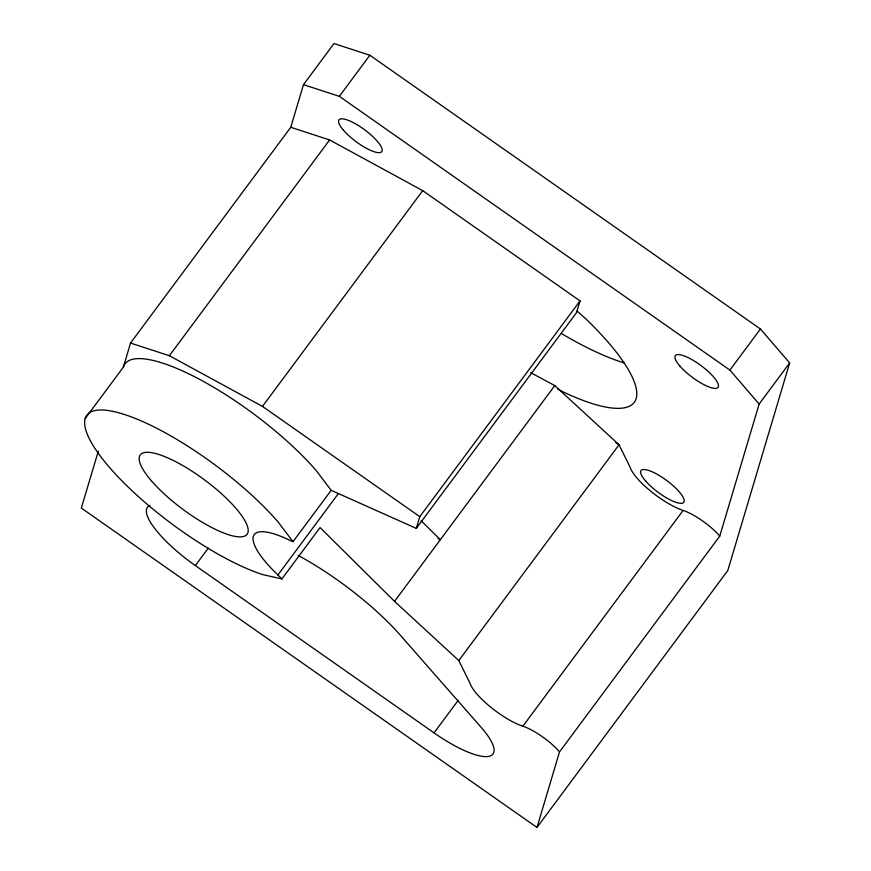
<?xml version="1.0" encoding="UTF-8"?>
<svg xmlns="http://www.w3.org/2000/svg" width="871" height="871" viewBox="0 0 871 871"><rect width="100%" height="100%" fill="white"/><g stroke="black" fill="none" stroke-linecap="round" stroke-linejoin="round"><path stroke-width="1.31" d="M98.292 451.189L81.341 508.065L536.993 827.45L727.764 570.581L789.659 362.935L760.427 328.998L369.87 55.243L334.007 43.55L303.478 84.65L290.772 127.286L130.53 343.065L123.344 367.159L85.195 418.537M123.344 367.159A133.1 36.538 36.6 0 1 200.526 379.854A133.1 36.538 36.6 0 1 316.358 470.765L331.165 490.319L416.294 528.392L419.789 516.677L580.032 300.909L422.718 190.64L329.619 139.959L290.772 127.286M580.032 300.909L576.537 312.624L416.294 528.392M536.993 827.45L559.52 751.891L719.762 536.111L759.142 404.035L789.659 362.935M303.478 84.65L339.342 96.343L369.87 55.243M130.53 343.065L169.377 355.727L329.619 139.959M169.377 355.727L262.476 406.409L422.718 190.64M298.165 555.437A119.784 32.88 36.6 0 1 401.825 636.941L481.826 728.102A66.544 18.269 36.6 0 1 487.564 756.551A66.544 18.269 36.6 0 1 434.03 732.87L195.354 565.573L208.3 548.131M559.52 751.891A31.802 8.732 36.6 0 0 522.872 726.196A39.924 10.964 36.6 0 1 469.905 683.038L458.799 660.566L394.541 601.371L320.06 527.554L281.91 578.932L277.914 574.98A73.208 20.098 36.6 0 1 288.453 539.661L293.004 541.697L331.165 490.319M277.914 574.98L338.449 493.476M394.541 601.371L554.783 385.592L619.041 444.798L630.147 467.27A39.924 10.964 36.6 0 0 683.114 510.428A31.802 8.732 36.6 0 1 719.762 536.111M458.799 660.566L619.041 444.798L615.71 442.468M434.03 732.87L458.309 700.175M759.142 404.035L729.909 370.099L760.427 328.998M522.872 726.196L683.114 510.428M281.91 578.932L262.574 574.577A133.1 36.538 36.6 0 1 109.147 467.03A133.1 36.538 36.6 0 1 124.782 414.596A133.1 36.538 36.6 0 1 278.208 522.132L293.004 541.697M530.733 372.69L554.783 385.592M557.473 388.891L562.786 391.743A153.056 42.026 36.6 0 0 584.8 317.882L577.016 311.023M438.037 538.485L440.323 539.715L421.183 520.749M339.342 96.343L729.909 370.099M262.476 406.409L419.789 516.677M624.104 362.902A153.056 42.026 36.6 0 1 561.947 333.811M195.354 565.573A66.544 18.269 36.6 0 1 149.921 505.507M151.412 480.803A66.544 18.269 36.6 0 0 244.642 536.111A66.544 18.269 36.6 0 0 184.979 466.834A66.544 18.269 36.6 0 0 151.412 480.803M645.531 480.912A26.62 7.306 36.6 0 0 682.831 503.035A26.62 7.306 36.6 0 0 658.955 475.326A26.62 7.306 36.6 0 0 645.531 480.912M343.479 130.236A26.62 7.306 36.6 0 0 380.769 152.349A26.62 7.306 36.6 0 0 356.903 124.64A26.62 7.306 36.6 0 0 343.479 130.236M679.805 365.972A26.62 7.306 36.6 0 0 717.094 388.096A26.62 7.306 36.6 0 0 693.229 360.387A26.62 7.306 36.6 0 0 679.805 365.972"/></g></svg>
